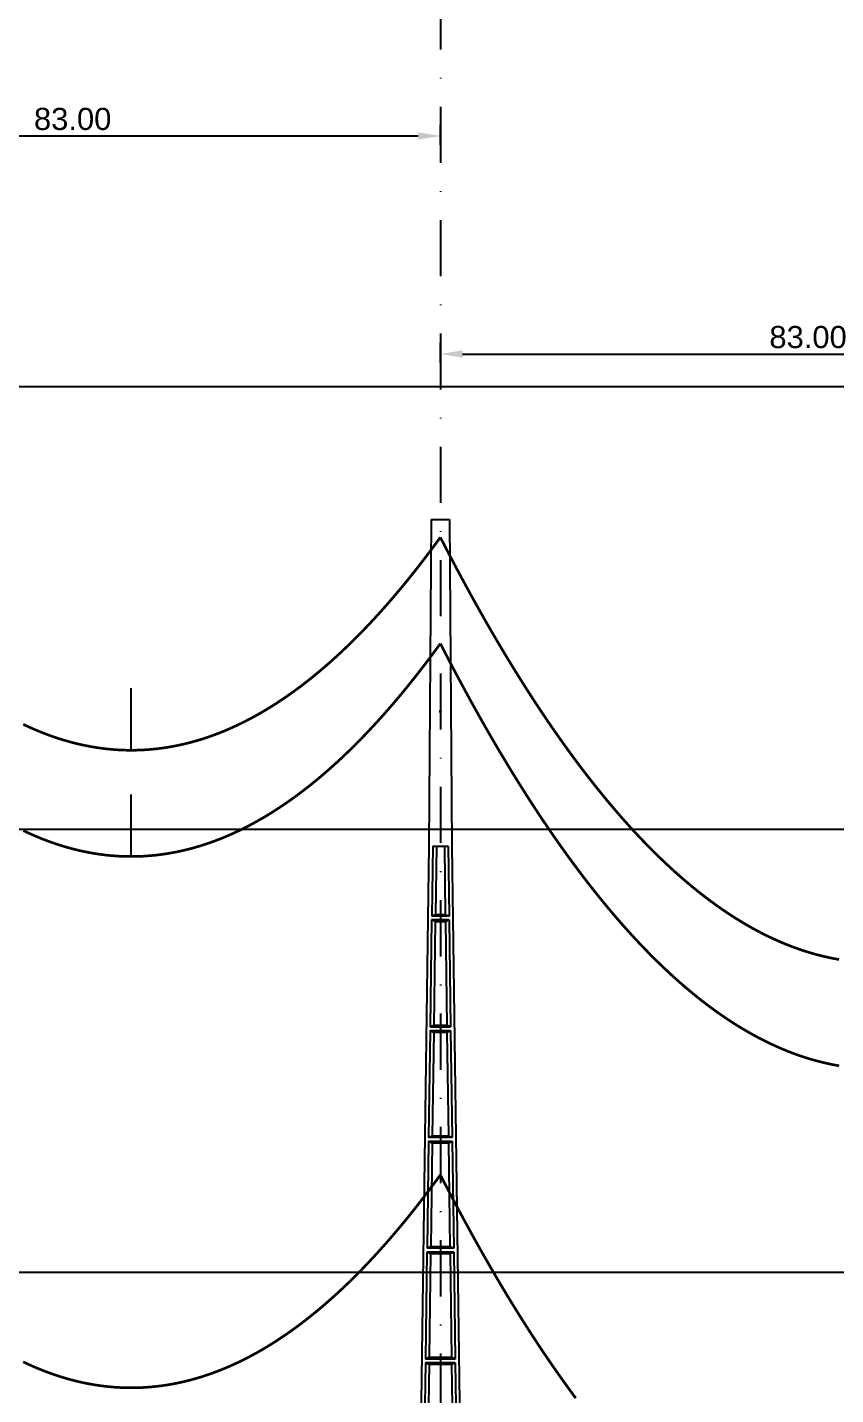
# Model space of a CAD drawing. Header units: metres. Extents: x -121 to 9872, y 3505 to 10721.
# Drawn here: x 6302.7 to 6393.9, y 9036.2 to 9190.6 of the extents above; entities that cross this region are included whole.
import ezdxf

# ---------------------------------------------------------------- set-up
doc = ezdxf.new("R2010")
doc.units = ezdxf.units.M
doc.header["$PDMODE"] = 2
doc.linetypes.add('DASHDOT', pattern=[25.4, 12.7, -6.35, 0, -6.35])
for name, color, linetype in [('CON-EOL- CA MAGNOLIA', 210, 'Continuous'), ('CON-EOL- PROJEÇÃO', 22, 'Continuous'), ('cotas', 7, 'Continuous'), ('Grade', 9, 'Continuous'), ('Ind.Rot', 8, 'DASHDOT'), ('POSTE DT', 7, 'Continuous')]:
    doc.layers.add(name, color=color, linetype=linetype)
doc.styles.get("Standard").update_dxf_attribs({"font": 'arial.ttf'})
doc.dimstyles.new('ISO-25', dxfattribs={"dimtxt": 2.5, "dimasz": 2.5, "dimexe": 1.25, "dimexo": 0.625, "dimtad": 1, "dimzin": 1, "dimtxsty": 'Standard', "dimcen": 2.5, "dimaunit": 1, "dimadec": 3, "dimazin": 3, "dimtfac": 1, "dimtmove": 0, "dimatfit": 3, "dimfxlon": 1, "dimarcsym": 0})

# ---------------------------------------------------------------- blocks, each defined once
blk = doc.blocks.new('*U1')
at = {"layer": 'POSTE DT', "extrusion": (0, 1, 0)}
for p, q in [((-3.31, 378.23), (-4.05, 262)), ((-3.31, 378.23), (3.31, 378.23)), ((3.31, 378.23), (4.06, 262)), ((-4.05, 262), (-7.72, 0)), ((-4.05, 262), (-4.05, 262)), ((-2.73, 262), (-3.08, 237.05)), ((-2.73, 262), (2.75, 262)), ((-1.42, 262), (-1.77, 237.57)), ((1.43, 262), (1.77, 237.57)), ((2.75, 262), (3.1, 237.05)), ((4.06, 262), (7.72, 0)), ((-3.1, 235.74), (-3.63, 197.65)), ((3.11, 235.73), (-3.1, 235.74)), ((3.1, 237.05), (-3.08, 237.05)), ((-1.8, 235.21), (-2.32, 198.19)), ((1.8, 235.21), (2.32, 198.19)), ((3.11, 235.73), (3.65, 197.65)), ((-3.65, 196.34), (-4.19, 158.25)), ((-2.35, 195.8), (-2.87, 158.8)), ((2.35, 195.8), (2.87, 158.8)), ((3.66, 196.34), (4.2, 158.25)), ((-4.21, 156.94), (-4.74, 118.85)), ((-2.9, 156.39), (-3.42, 119.41)), ((2.91, 156.39), (3.42, 119.41)), ((4.21, 156.94), (4.75, 118.85)), ((-4.76, 117.54), (-5.29, 79.45)), ((4.77, 117.54), (-4.76, 117.54)), ((4.75, 118.85), (-4.74, 118.85)), ((-3.46, 116.98), (-3.97, 80.02)), ((3.46, 116.98), (3.98, 80.02)), ((4.77, 117.54), (5.3, 79.45)), ((-5.31, 78.14), (-5.85, 40.06)), ((5.32, 78.14), (-5.31, 78.14)), ((5.3, 79.45), (-5.29, 79.45)), ((5.32, 78.14), (5.85, 40.06)), ((-4.01, 77.57), (-4.53, 40.63)), ((4.01, 77.57), (4.53, 40.63)), ((5.85, 40.06), (-5.85, 40.06)), ((-5.86, 38.74), (-6.41, 0)), ((5.87, 38.74), (-5.86, 38.74)), ((-4.56, 38.17), (-5.1, 0)), ((4.56, 38.17), (5.1, 0)), ((5.87, 38.74), (6.41, 0)), ((-6.41, 0), (-7.72, 0)), ((-5.1, 0), (-6.41, 0)), ((5.1, 0), (-5.1, 0)), ((6.41, 0), (5.1, 0)), ((7.72, 0), (6.41, 0))]:
    blk.add_line(p, q, dxfattribs=at)
at = {"layer": 'POSTE DT', "ltscale": 3}
for points in [[(-3.65, 196.34), (3.66, 196.34)], [(-3.63, 197.65), (3.65, 197.65)], [(-4.21, 156.94), (4.21, 156.94)], [(4.2, 158.25), (-4.19, 158.25)]]:
    blk.add_lwpolyline(points, dxfattribs=at)
at = {"layer": 'POSTE DT'}
for points, knots in [([(0.25, 309.94), (0.25, 309.93), (0.25, 309.93), (0.25, 309.92), (0.25, 309.91), (0.25, 309.9), (0.25, 309.89), (0.24, 309.85), (0.22, 309.82), (0.19, 309.77), (0.16, 309.74), (0.11, 309.71), (0.08, 309.7), (0.01, 309.68), (-0.02, 309.68), (-0.08, 309.7), (-0.11, 309.71), (-0.16, 309.74), (-0.18, 309.76), (-0.21, 309.8), (-0.22, 309.82), (-0.24, 309.85), (-0.24, 309.87), (-0.25, 309.89), (-0.25, 309.9), (-0.25, 309.92), (-0.25, 309.92), (-0.25, 309.93), (-0.25, 309.94), (-0.25, 309.95), (-0.25, 309.95), (-0.25, 309.96), (-0.25, 309.97), (-0.24, 310), (-0.23, 310.02), (-0.21, 310.07), (-0.2, 310.09), (-0.15, 310.14), (-0.13, 310.15), (-0.07, 310.18), (-0.03, 310.19), (0.03, 310.19), (0.06, 310.18), (0.12, 310.16), (0.14, 310.14), (0.18, 310.11), (0.2, 310.09), (0.21, 310.06), (0.22, 310.05), (0.23, 310.04), (0.24, 310.01), (0.24, 309.99), (0.25, 309.97), (0.25, 309.96), (0.25, 309.95), (0.25, 309.94), (0.25, 309.94), (0.25, 309.94), (0.25, 309.94)], [-54.728303, -54.728303, -54.728303, -54.728303, -54.309038, -54.309038, -53.647169, -53.647169, -52.532885, -52.532885, -48.86224, -48.86224, -45.282765, -45.282765, -41.52867, -41.52867, -37.867486, -37.867486, -34.454589, -34.454589, -31.301423, -31.301423, -28.48103, -28.48103, -26.961755, -26.961755, -25.7544, -25.7544, -25.136228, -25.136228, -24.64409, -24.64409, -24.094201, -24.094201, -23.191199, -23.191199, -20.494482, -20.494482, -17.342863, -17.342863, -13.645538, -13.645538, -9.835989, -9.835989, -6.296781, -6.296781, -3.005029, -3.005029, 0, 0, 0, 1.527594, 1.527594, 3.697216, 3.697216, 4.489727, 4.489727, 5.01438, 5.01438, 5.095313, 5.095313, 5.095313, 5.095313]), ([(-3.1, 235.74), (-2.88, 235.65), (-2.67, 235.56), (-2.23, 235.39), (-2.02, 235.3), (-1.8, 235.21)], [0.055576, 0.055576, 0.055576, 0.055576, 56.767409, 56.767409, 113.50757, 113.50757, 113.50757, 113.50757]), ([(-1.77, 237.57), (-1.99, 237.49), (-2.21, 237.4), (-2.64, 237.22), (-2.86, 237.14), (-3.08, 237.05)], [0, 0, 0, 0, 56.660495, 56.660495, 113.412826, 113.412826, 113.412826, 113.412826]), ([(-1.8, 235.21), (-1.2, 235.21), (-0.6, 235.21), (0.6, 235.21), (1.2, 235.21), (1.8, 235.21)], [0, 0, 0, 0, 68.567797, 68.567797, 137.136247, 137.136247, 137.136247, 137.136247]), ([(1.77, 237.57), (1.18, 237.57), (0.59, 237.57), (-0.59, 237.57), (-1.18, 237.57), (-1.77, 237.57)], [0, 0, 0, 0, 67.306894, 67.306894, 134.614447, 134.614447, 134.614447, 134.614447]), ([(3.1, 237.05), (2.87, 237.14), (2.65, 237.23), (2.21, 237.4), (1.99, 237.49), (1.77, 237.57)], [0, 0, 0, 0, 56.738948, 56.738948, 113.38731, 113.38731, 113.38731, 113.38731]), ([(1.8, 235.21), (2.02, 235.3), (2.24, 235.38), (2.68, 235.56), (2.89, 235.65), (3.11, 235.73)], [0, 0, 0, 0, 56.845349, 56.845349, 113.599799, 113.599799, 113.599799, 113.599799]), ([(-3.65, 196.34), (-3.43, 196.25), (-3.22, 196.16), (-2.78, 195.98), (-2.57, 195.89), (-2.35, 195.8)], [0.054307, 0.054307, 0.054307, 0.054307, 63.527131, 63.527131, 127.063246, 127.063246, 127.063246, 127.063246]), ([(-2.32, 198.19), (-2.54, 198.1), (-2.76, 198.01), (-3.2, 197.83), (-3.41, 197.74), (-3.63, 197.65)], [0, 0, 0, 0, 63.412073, 63.412073, 126.777421, 126.777421, 126.777421, 126.777421]), ([(-2.35, 195.8), (-1.57, 195.8), (-0.78, 195.8), (0.79, 195.8), (1.57, 195.8), (2.35, 195.8)], [0, 0, 0, 0, 89.585713, 89.585713, 179.17191, 179.17191, 179.17191, 179.17191]), ([(2.32, 198.19), (1.55, 198.19), (0.77, 198.19), (-0.77, 198.19), (-1.55, 198.19), (-2.32, 198.19)], [0, 0, 0, 0, 88.31008, 88.31008, 176.620652, 176.620652, 176.620652, 176.620652]), ([(3.65, 197.65), (3.43, 197.74), (3.2, 197.83), (2.76, 198.01), (2.54, 198.1), (2.32, 198.19)], [0, 0, 0, 0, 63.488119, 63.488119, 126.880939, 126.880939, 126.880939, 126.880939]), ([(2.35, 195.8), (2.57, 195.89), (2.79, 195.98), (3.23, 196.16), (3.45, 196.25), (3.66, 196.34)], [0, 0, 0, 0, 63.60246, 63.60246, 127.109696, 127.109696, 127.109696, 127.109696]), ([(-4.21, 156.94), (-3.99, 156.85), (-3.77, 156.75), (-3.34, 156.57), (-3.12, 156.48), (-2.9, 156.39)], [0.053423, 0.053423, 0.053423, 0.053423, 70.429742, 70.429742, 140.90167, 140.90167, 140.90167, 140.90167]), ([(-2.87, 158.8), (-3.09, 158.71), (-3.31, 158.62), (-3.75, 158.43), (-3.97, 158.34), (-4.19, 158.25)], [0, 0, 0, 0, 70.301707, 70.301707, 140.590947, 140.590947, 140.590947, 140.590947]), ([(-2.9, 156.39), (-1.94, 156.39), (-0.97, 156.39), (0.97, 156.39), (1.94, 156.39), (2.91, 156.39)], [0, 0, 0, 0, 110.60219, 110.60219, 221.20473, 221.20473, 221.20473, 221.20473]), ([(2.87, 158.8), (1.92, 158.8), (0.96, 158.8), (-0.96, 158.8), (-1.91, 158.8), (-2.87, 158.8)], [0, 0, 0, 0, 109.314454, 109.314454, 218.629264, 218.629264, 218.629264, 218.629264]), ([(4.2, 158.25), (3.98, 158.34), (3.76, 158.44), (3.31, 158.62), (3.09, 158.71), (2.87, 158.8)], [0, 0, 0, 0, 70.379198, 70.379198, 140.659718, 140.659718, 140.659718, 140.659718]), ([(2.91, 156.39), (3.12, 156.48), (3.34, 156.57), (3.78, 156.75), (4, 156.85), (4.21, 156.94)], [0, 0, 0, 0, 70.506649, 70.506649, 140.914701, 140.914701, 140.914701, 140.914701]), ([(-4.76, 117.54), (-4.54, 117.45), (-4.32, 117.35), (-3.89, 117.17), (-3.67, 117.07), (-3.46, 116.98)], [0.052784, 0.052784, 0.052784, 0.052784, 77.438432, 77.438432, 154.950301, 154.950301, 154.950301, 154.950301]), ([(-3.42, 119.41), (-3.64, 119.32), (-3.86, 119.23), (-4.3, 119.04), (-4.52, 118.95), (-4.74, 118.85)], [0, 0, 0, 0, 77.299547, 77.299547, 154.618634, 154.618634, 154.618634, 154.618634]), ([(-3.46, 116.98), (-2.3, 116.98), (-1.15, 116.98), (1.15, 116.98), (2.31, 116.98), (3.46, 116.98)], [0, 0, 0, 0, 131.617604, 131.617604, 263.235447, 263.235447, 263.235447, 263.235447]), ([(3.42, 119.41), (2.28, 119.41), (1.14, 119.41), (-1.14, 119.41), (-2.28, 119.41), (-3.42, 119.41)], [0, 0, 0, 0, 130.319901, 130.319901, 260.640046, 260.640046, 260.640046, 260.640046]), ([(4.75, 118.85), (4.53, 118.95), (4.31, 119.04), (3.87, 119.23), (3.64, 119.32), (3.42, 119.41)], [0, 0, 0, 0, 77.381597, 77.381597, 154.66183, 154.66183, 154.66183, 154.66183]), ([(3.46, 116.98), (3.68, 117.07), (3.89, 117.17), (4.33, 117.35), (4.55, 117.45), (4.77, 117.54)], [0, 0, 0, 0, 77.520013, 77.520013, 154.938747, 154.938747, 154.938747, 154.938747]), ([(-5.31, 78.14), (-5.09, 78.05), (-4.88, 77.95), (-4.44, 77.76), (-4.23, 77.67), (-4.01, 77.57)], [0.052308, 0.052308, 0.052308, 0.052308, 84.527725, 84.527725, 169.158824, 169.158824, 169.158824, 169.158824]), ([(-3.97, 80.02), (-4.19, 79.93), (-4.41, 79.83), (-4.85, 79.64), (-5.07, 79.55), (-5.29, 79.45)], [0, 0, 0, 0, 84.379671, 84.379671, 168.809376, 168.809376, 168.809376, 168.809376]), ([(3.98, 80.02), (2.65, 80.02), (1.33, 80.02), (-1.32, 80.02), (-2.65, 80.02), (-3.97, 80.02)], [0, 0, 0, 0, 151.326157, 151.326157, 302.652465, 302.652465, 302.652465, 302.652465]), ([(5.3, 79.45), (5.08, 79.55), (4.86, 79.64), (4.42, 79.83), (4.2, 79.93), (3.98, 80.02)], [0, 0, 0, 0, 84.46863, 84.46863, 168.833721, 168.833721, 168.833721, 168.833721]), ([(4.01, 77.57), (4.23, 77.67), (4.45, 77.76), (4.88, 77.95), (5.1, 78.05), (5.32, 78.14)], [0, 0, 0, 0, 84.616316, 84.616316, 169.129178, 169.129178, 169.129178, 169.129178]), ([(-4.01, 77.57), (-2.67, 77.57), (-1.34, 77.57), (1.34, 77.57), (2.67, 77.57), (4.01, 77.57)], [0, 0, 0, 0, 152.632212, 152.632212, 305.264569, 305.264569, 305.264569, 305.264569]), ([(-4.53, 40.63), (-4.75, 40.53), (-4.97, 40.44), (-5.41, 40.25), (-5.63, 40.15), (-5.85, 40.06)], [0, 0, 0, 0, 91.523648, 91.523648, 183.126775, 183.126775, 183.126775, 183.126775]), ([(4.53, 40.63), (3.02, 40.63), (1.51, 40.63), (-1.51, 40.63), (-3.02, 40.63), (-4.53, 40.63)], [0, 0, 0, 0, 172.33304, 172.33304, 344.666151, 344.666151, 344.666151, 344.666151]), ([(5.85, 40.06), (5.63, 40.15), (5.41, 40.25), (4.97, 40.44), (4.75, 40.53), (4.53, 40.63)], [0, 0, 0, 0, 91.621326, 91.621326, 183.137324, 183.137324, 183.137324, 183.137324]), ([(-5.86, 38.74), (-5.65, 38.65), (-5.43, 38.55), (-5, 38.36), (-4.78, 38.26), (-4.56, 38.17)], [0.026524, 0.026524, 0.026524, 0.026524, 91.679563, 91.679563, 183.466041, 183.466041, 183.466041, 183.466041]), ([(-4.56, 38.17), (-3.04, 38.17), (-1.52, 38.17), (1.52, 38.17), (3.04, 38.17), (4.56, 38.17)], [0, 0, 0, 0, 173.646192, 173.646192, 347.292451, 347.292451, 347.292451, 347.292451]), ([(4.56, 38.17), (4.78, 38.26), (5, 38.36), (5.43, 38.55), (5.65, 38.65), (5.87, 38.74)], [0, 0, 0, 0, 91.776928, 91.776928, 183.448614, 183.448614, 183.448614, 183.448614])]:
    blk.add_open_spline(points, degree=3, knots=knots, dxfattribs=at)
blk = doc.blocks.new('*D120')
at = {"layer": 'cotas', "color": 0, "lineweight": -2, "transparency": 16777216}
for p, q in [((6266.31, 9177.29), (6266.31, 9179.54)), ((6349.31, 9177.29), (6349.31, 9179.54)), ((6268.81, 9178.29), (6346.81, 9178.29))]:
    blk.add_line(p, q, dxfattribs=at)
at = {"layer": 'cotas', "color": 0, "transparency": 16777216}
for points in [[(6268.81, 9178.71), (6268.81, 9177.88), (6266.31, 9178.29)], [(6346.81, 9178.71), (6346.81, 9177.88), (6349.31, 9178.29)]]:
    blk.add_solid(points, dxfattribs=at)
at = {"layer": 'Defpoints', "color": 0, "transparency": 16777216}
for p in [(6349.31, 9178.29), (6266.31, 9156.69), (6349.31, 9134.97)]:
    blk.add_point(p, dxfattribs=at)
at = {"layer": 'cotas', "color": 0, "transparency": 16777216, "insert": (6307.81, 9180.2), "char_height": 2.5, "attachment_point": 5}
blk.add_mtext('83.00', dxfattribs=at)
blk = doc.blocks.new('*D121')
at = {"layer": 'cotas', "color": 0, "lineweight": -2, "transparency": 16777216}
for p, q in [((6349.31, 9152.67), (6349.31, 9154.92)), ((6432.31, 9152.67), (6432.31, 9154.92)), ((6351.81, 9153.67), (6429.81, 9153.67))]:
    blk.add_line(p, q, dxfattribs=at)
at = {"layer": 'cotas', "color": 0, "transparency": 16777216}
for points in [[(6351.81, 9154.09), (6351.81, 9153.25), (6349.31, 9153.67)], [(6429.81, 9154.09), (6429.81, 9153.25), (6432.31, 9153.67)]]:
    blk.add_solid(points, dxfattribs=at)
at = {"layer": 'Defpoints', "color": 0, "transparency": 16777216}
for p in [(6432.31, 9153.67), (6349.31, 9134.97), (6432.31, 9109.38)]:
    blk.add_point(p, dxfattribs=at)
at = {"layer": 'cotas', "color": 0, "transparency": 16777216, "insert": (6390.81, 9155.57), "char_height": 2.5, "attachment_point": 5}
blk.add_mtext('83.00', dxfattribs=at)

msp = doc.modelspace()

# ---------------------------------------------------------------- linework, layer by layer
at = {"layer": 'CON-EOL- CA MAGNOLIA'}
for p, q in [((6314.415, 9108.925), (6314.415, 9115.925)), ((6314.415, 9096.925), (6314.415, 9103.925)), ((6314.415, 9096.925), (6314.415, 9103.925))]:
    msp.add_line(p, q, dxfattribs=at)
at = {"layer": 'CON-EOL- CA MAGNOLIA', "const_width": 0.3}
for points in [[(6302.234, 9111.851), (6302.647, 9111.656), (6303.06, 9111.468), (6303.473, 9111.286), (6303.886, 9111.112), (6304.299, 9110.943), (6304.712, 9110.782), (6305.125, 9110.627), (6305.538, 9110.479), (6305.951, 9110.338), (6306.364, 9110.204), (6306.777, 9110.076), (6307.19, 9109.955), (6307.603, 9109.841), (6308.015, 9109.733), (6308.428, 9109.632), (6308.841, 9109.538), (6309.254, 9109.451), (6309.667, 9109.37), (6310.08, 9109.296), (6310.493, 9109.229), (6310.906, 9109.168), (6311.319, 9109.114), (6311.732, 9109.067), (6312.145, 9109.027), (6312.558, 9108.993), (6312.971, 9108.967), (6313.384, 9108.946), (6313.797, 9108.933), (6314.209, 9108.926), (6314.622, 9108.926), (6315.035, 9108.933), (6315.448, 9108.947), (6315.861, 9108.967), (6316.274, 9108.994), (6316.687, 9109.027), (6317.1, 9109.068), (6317.513, 9109.115), (6317.926, 9109.168), (6318.339, 9109.229), (6318.752, 9109.296), (6319.165, 9109.37), (6319.578, 9109.451), (6319.991, 9109.538), (6320.404, 9109.633), (6320.816, 9109.733), (6321.229, 9109.841), (6321.642, 9109.955), (6322.055, 9110.076), (6322.468, 9110.204), (6322.881, 9110.339), (6323.294, 9110.48), (6323.707, 9110.628), (6324.12, 9110.783), (6324.533, 9110.944), (6324.946, 9111.112), (6325.359, 9111.287), (6325.772, 9111.469), (6326.185, 9111.657), (6326.598, 9111.852), (6327.01, 9112.054), (6327.423, 9112.263), (6327.836, 9112.478), (6328.249, 9112.7), (6328.662, 9112.929), (6329.075, 9113.164), (6329.488, 9113.406), (6329.901, 9113.655), (6330.314, 9113.911), (6330.727, 9114.173), (6331.14, 9114.443), (6331.553, 9114.719), (6331.966, 9115.001), (6332.379, 9115.29), (6332.792, 9115.587), (6333.205, 9115.889), (6333.617, 9116.199), (6334.03, 9116.515), (6334.443, 9116.838), (6334.856, 9117.168), (6335.269, 9117.505), (6335.682, 9117.848), (6336.095, 9118.198), (6336.508, 9118.555), (6336.921, 9118.919), (6337.334, 9119.289), (6337.747, 9119.666), (6338.16, 9120.05), (6338.573, 9120.441), (6338.986, 9120.838), (6339.399, 9121.242), (6339.811, 9121.653), (6340.224, 9122.07), (6340.637, 9122.495), (6341.05, 9122.926), (6341.463, 9123.364), (6341.876, 9123.808), (6342.289, 9124.26), (6342.702, 9124.718), (6343.115, 9125.183), (6343.528, 9125.655), (6343.941, 9126.133), (6344.354, 9126.619), (6344.767, 9127.111), (6345.18, 9127.609), (6345.593, 9128.115), (6346.006, 9128.627), (6346.418, 9129.146), (6346.831, 9129.672), (6347.244, 9130.205), (6347.657, 9130.744), (6348.07, 9131.291), (6348.483, 9131.844), (6348.896, 9132.403), (6349.309, 9132.97)], [(6349.309, 9132.97), (6349.722, 9132.166), (6350.135, 9131.369), (6350.548, 9130.578), (6350.961, 9129.795), (6351.374, 9129.018), (6351.787, 9128.248), (6352.2, 9127.485), (6352.612, 9126.729), (6353.025, 9125.979), (6353.438, 9125.237), (6353.851, 9124.501), (6354.264, 9123.772), (6354.677, 9123.05), (6355.09, 9122.335), (6355.503, 9121.627), (6355.916, 9120.925), (6356.329, 9120.23), (6356.742, 9119.542), (6357.155, 9118.861), (6357.568, 9118.187), (6357.981, 9117.519), (6358.394, 9116.858), (6358.807, 9116.204), (6359.219, 9115.558), (6359.632, 9114.917), (6360.045, 9114.284), (6360.458, 9113.657), (6360.871, 9113.037), (6361.284, 9112.424), (6361.697, 9111.818), (6362.11, 9111.218), (6362.523, 9110.626), (6362.936, 9110.04), (6363.349, 9109.461), (6363.762, 9108.888), (6364.175, 9108.323), (6364.588, 9107.764), (6365.001, 9107.212), (6365.413, 9106.667), (6365.826, 9106.128), (6366.239, 9105.597), (6366.652, 9105.072), (6367.065, 9104.554), (6367.478, 9104.043), (6367.891, 9103.538), (6368.304, 9103.04), (6368.717, 9102.549), (6369.13, 9102.065), (6369.543, 9101.588), (6369.956, 9101.117), (6370.369, 9100.653), (6370.782, 9100.196), (6371.195, 9099.746), (6371.608, 9099.302), (6372.02, 9098.865), (6372.433, 9098.435), (6372.846, 9098.012), (6373.259, 9097.595), (6373.672, 9097.185), (6374.085, 9096.782), (6374.498, 9096.386), (6374.911, 9095.997), (6375.324, 9095.614), (6375.737, 9095.238), (6376.15, 9094.869), (6376.563, 9094.506), (6376.976, 9094.15), (6377.389, 9093.801), (6377.802, 9093.459), (6378.214, 9093.123), (6378.627, 9092.795), (6379.04, 9092.472), (6379.453, 9092.157), (6379.866, 9091.849), (6380.279, 9091.547), (6380.692, 9091.252), (6381.105, 9090.963), (6381.518, 9090.682), (6381.931, 9090.407), (6382.344, 9090.139), (6382.757, 9089.878), (6383.17, 9089.623), (6383.583, 9089.375), (6383.996, 9089.134), (6384.409, 9088.899), (6384.821, 9088.672), (6385.234, 9088.451), (6385.647, 9088.236), (6386.06, 9088.029), (6386.473, 9087.828), (6386.886, 9087.634), (6387.299, 9087.447), (6387.712, 9087.266), (6388.125, 9087.092), (6388.538, 9086.925), (6388.951, 9086.765), (6389.364, 9086.611), (6389.777, 9086.464), (6390.19, 9086.324), (6390.603, 9086.191), (6391.015, 9086.064), (6391.428, 9085.944), (6391.841, 9085.831), (6392.254, 9085.724), (6392.667, 9085.624), (6393.08, 9085.531), (6393.493, 9085.445), (6393.906, 9085.365), (6394.319, 9085.292)], [(6302.234, 9099.851), (6302.647, 9099.656), (6303.06, 9099.468), (6303.473, 9099.286), (6303.886, 9099.111), (6304.299, 9098.943), (6304.712, 9098.782), (6305.125, 9098.627), (6305.538, 9098.479), (6305.951, 9098.338), (6306.364, 9098.204), (6306.777, 9098.076), (6307.19, 9097.955), (6307.603, 9097.841), (6308.015, 9097.733), (6308.428, 9097.632), (6308.841, 9097.538), (6309.254, 9097.451), (6309.667, 9097.37), (6310.08, 9097.296), (6310.493, 9097.229), (6310.906, 9097.168), (6311.319, 9097.114), (6311.732, 9097.067), (6312.145, 9097.027), (6312.558, 9096.993), (6312.971, 9096.967), (6313.384, 9096.946), (6313.797, 9096.933), (6314.209, 9096.926), (6314.622, 9096.926), (6315.035, 9096.933), (6315.448, 9096.946), (6315.861, 9096.967), (6316.274, 9096.994), (6316.687, 9097.027), (6317.1, 9097.068), (6317.513, 9097.115), (6317.926, 9097.168), (6318.339, 9097.229), (6318.752, 9097.296), (6319.165, 9097.37), (6319.578, 9097.451), (6319.991, 9097.538), (6320.404, 9097.633), (6320.816, 9097.733), (6321.229, 9097.841), (6321.642, 9097.955), (6322.055, 9098.076), (6322.468, 9098.204), (6322.881, 9098.339), (6323.294, 9098.48), (6323.707, 9098.628), (6324.12, 9098.783), (6324.533, 9098.944), (6324.946, 9099.112), (6325.359, 9099.287), (6325.772, 9099.469), (6326.185, 9099.657), (6326.598, 9099.852), (6327.01, 9100.054), (6327.423, 9100.263), (6327.836, 9100.478), (6328.249, 9100.7), (6328.662, 9100.929), (6329.075, 9101.164), (6329.488, 9101.406), (6329.901, 9101.655), (6330.314, 9101.911), (6330.727, 9102.173), (6331.14, 9102.443), (6331.553, 9102.718), (6331.966, 9103.001), (6332.379, 9103.29), (6332.792, 9103.587), (6333.205, 9103.889), (6333.617, 9104.199), (6334.03, 9104.515), (6334.443, 9104.839), (6334.856, 9105.168), (6335.269, 9105.505), (6335.682, 9105.848), (6336.095, 9106.198), (6336.508, 9106.555), (6336.921, 9106.919), (6337.334, 9107.289), (6337.747, 9107.666), (6338.16, 9108.05), (6338.573, 9108.441), (6338.986, 9108.838), (6339.399, 9109.242), (6339.811, 9109.653), (6340.224, 9110.07), (6340.637, 9110.495), (6341.05, 9110.926), (6341.463, 9111.364), (6341.876, 9111.809), (6342.289, 9112.26), (6342.702, 9112.718), (6343.115, 9113.183), (6343.528, 9113.655), (6343.941, 9114.133), (6344.354, 9114.618), (6344.767, 9115.111), (6345.18, 9115.609), (6345.593, 9116.115), (6346.006, 9116.627), (6346.418, 9117.146), (6346.831, 9117.672), (6347.244, 9118.205), (6347.657, 9118.744), (6348.07, 9119.291), (6348.483, 9119.844), (6348.896, 9120.403), (6349.309, 9120.97)], [(6302.234, 9099.851), (6302.647, 9099.656), (6303.06, 9099.468), (6303.473, 9099.286), (6303.886, 9099.112), (6304.299, 9098.943), (6304.712, 9098.782), (6305.125, 9098.627), (6305.538, 9098.479), (6305.951, 9098.338), (6306.364, 9098.204), (6306.777, 9098.076), (6307.19, 9097.955), (6307.603, 9097.841), (6308.015, 9097.733), (6308.428, 9097.632), (6308.841, 9097.538), (6309.254, 9097.451), (6309.667, 9097.37), (6310.08, 9097.296), (6310.493, 9097.229), (6310.906, 9097.168), (6311.319, 9097.114), (6311.732, 9097.067), (6312.145, 9097.027), (6312.558, 9096.993), (6312.971, 9096.967), (6313.384, 9096.946), (6313.797, 9096.933), (6314.209, 9096.926), (6314.622, 9096.926), (6315.035, 9096.933), (6315.448, 9096.946), (6315.861, 9096.967), (6316.274, 9096.994), (6316.687, 9097.027), (6317.1, 9097.068), (6317.513, 9097.115), (6317.926, 9097.168), (6318.339, 9097.229), (6318.752, 9097.296), (6319.165, 9097.37), (6319.578, 9097.451), (6319.991, 9097.538), (6320.404, 9097.633), (6320.816, 9097.733), (6321.229, 9097.841), (6321.642, 9097.955), (6322.055, 9098.076), (6322.468, 9098.204), (6322.881, 9098.339), (6323.294, 9098.48), (6323.707, 9098.628), (6324.12, 9098.783), (6324.533, 9098.944), (6324.946, 9099.112), (6325.359, 9099.287), (6325.772, 9099.469), (6326.185, 9099.657), (6326.598, 9099.852), (6327.01, 9100.054), (6327.423, 9100.263), (6327.836, 9100.478), (6328.249, 9100.7), (6328.662, 9100.929), (6329.075, 9101.164), (6329.488, 9101.406), (6329.901, 9101.655), (6330.314, 9101.911), (6330.727, 9102.173), (6331.14, 9102.443), (6331.553, 9102.719), (6331.966, 9103.001), (6332.379, 9103.29), (6332.792, 9103.587), (6333.205, 9103.889), (6333.617, 9104.199), (6334.03, 9104.515), (6334.443, 9104.838), (6334.856, 9105.168), (6335.269, 9105.505), (6335.682, 9105.848), (6336.095, 9106.198), (6336.508, 9106.555), (6336.921, 9106.919), (6337.334, 9107.289), (6337.747, 9107.666), (6338.16, 9108.05), (6338.573, 9108.441), (6338.986, 9108.838), (6339.399, 9109.242), (6339.811, 9109.653), (6340.224, 9110.07), (6340.637, 9110.495), (6341.05, 9110.926), (6341.463, 9111.364), (6341.876, 9111.808), (6342.289, 9112.26), (6342.702, 9112.718), (6343.115, 9113.183), (6343.528, 9113.655), (6343.941, 9114.133), (6344.354, 9114.618), (6344.767, 9115.111), (6345.18, 9115.609), (6345.593, 9116.115), (6346.006, 9116.627), (6346.418, 9117.146), (6346.831, 9117.672), (6347.244, 9118.205), (6347.657, 9118.744), (6348.07, 9119.291), (6348.483, 9119.844), (6348.896, 9120.403), (6349.309, 9120.97)], [(6349.309, 9120.97), (6349.722, 9120.166), (6350.135, 9119.369), (6350.548, 9118.578), (6350.961, 9117.795), (6351.374, 9117.018), (6351.787, 9116.248), (6352.2, 9115.485), (6352.612, 9114.729), (6353.025, 9113.979), (6353.438, 9113.237), (6353.851, 9112.501), (6354.264, 9111.772), (6354.677, 9111.05), (6355.09, 9110.335), (6355.503, 9109.626), (6355.916, 9108.925), (6356.329, 9108.23), (6356.742, 9107.542), (6357.155, 9106.861), (6357.568, 9106.187), (6357.981, 9105.519), (6358.394, 9104.858), (6358.807, 9104.205), (6359.219, 9103.557), (6359.632, 9102.917), (6360.045, 9102.284), (6360.458, 9101.657), (6360.871, 9101.037), (6361.284, 9100.424), (6361.697, 9099.818), (6362.11, 9099.218), (6362.523, 9098.626), (6362.936, 9098.04), (6363.349, 9097.461), (6363.762, 9096.888), (6364.175, 9096.323), (6364.588, 9095.764), (6365.001, 9095.212), (6365.413, 9094.667), (6365.826, 9094.128), (6366.239, 9093.597), (6366.652, 9093.072), (6367.065, 9092.554), (6367.478, 9092.043), (6367.891, 9091.538), (6368.304, 9091.04), (6368.717, 9090.549), (6369.13, 9090.065), (6369.543, 9089.588), (6369.956, 9089.117), (6370.369, 9088.653), (6370.782, 9088.196), (6371.195, 9087.746), (6371.608, 9087.302), (6372.02, 9086.865), (6372.433, 9086.435), (6372.846, 9086.012), (6373.259, 9085.595), (6373.672, 9085.185), (6374.085, 9084.782), (6374.498, 9084.386), (6374.911, 9083.997), (6375.324, 9083.614), (6375.737, 9083.238), (6376.15, 9082.869), (6376.563, 9082.506), (6376.976, 9082.15), (6377.389, 9081.801), (6377.802, 9081.459), (6378.214, 9081.123), (6378.627, 9080.795), (6379.04, 9080.473), (6379.453, 9080.157), (6379.866, 9079.849), (6380.279, 9079.547), (6380.692, 9079.252), (6381.105, 9078.963), (6381.518, 9078.682), (6381.931, 9078.407), (6382.344, 9078.139), (6382.757, 9077.877), (6383.17, 9077.623), (6383.583, 9077.375), (6383.996, 9077.134), (6384.409, 9076.899), (6384.821, 9076.672), (6385.234, 9076.451), (6385.647, 9076.236), (6386.06, 9076.029), (6386.473, 9075.828), (6386.886, 9075.634), (6387.299, 9075.447), (6387.712, 9075.266), (6388.125, 9075.092), (6388.538, 9074.925), (6388.951, 9074.765), (6389.364, 9074.611), (6389.777, 9074.464), (6390.19, 9074.324), (6390.603, 9074.191), (6391.015, 9074.064), (6391.428, 9073.944), (6391.841, 9073.831), (6392.254, 9073.724), (6392.667, 9073.624), (6393.08, 9073.531), (6393.493, 9073.445), (6393.906, 9073.365), (6394.319, 9073.292)], [(6349.309, 9120.97), (6349.722, 9120.166), (6350.135, 9119.369), (6350.548, 9118.578), (6350.961, 9117.795), (6351.374, 9117.018), (6351.787, 9116.248), (6352.2, 9115.485), (6352.612, 9114.729), (6353.025, 9113.979), (6353.438, 9113.237), (6353.851, 9112.501), (6354.264, 9111.772), (6354.677, 9111.05), (6355.09, 9110.335), (6355.503, 9109.627), (6355.916, 9108.925), (6356.329, 9108.23), (6356.742, 9107.542), (6357.155, 9106.861), (6357.568, 9106.187), (6357.981, 9105.519), (6358.394, 9104.858), (6358.807, 9104.204), (6359.219, 9103.558), (6359.632, 9102.917), (6360.045, 9102.284), (6360.458, 9101.657), (6360.871, 9101.037), (6361.284, 9100.424), (6361.697, 9099.818), (6362.11, 9099.218), (6362.523, 9098.626), (6362.936, 9098.04), (6363.349, 9097.461), (6363.762, 9096.888), (6364.175, 9096.323), (6364.588, 9095.764), (6365.001, 9095.212), (6365.413, 9094.667), (6365.826, 9094.128), (6366.239, 9093.597), (6366.652, 9093.072), (6367.065, 9092.554), (6367.478, 9092.043), (6367.891, 9091.538), (6368.304, 9091.04), (6368.717, 9090.549), (6369.13, 9090.065), (6369.543, 9089.588), (6369.956, 9089.117), (6370.369, 9088.653), (6370.782, 9088.196), (6371.195, 9087.746), (6371.608, 9087.302), (6372.02, 9086.865), (6372.433, 9086.435), (6372.846, 9086.012), (6373.259, 9085.595), (6373.672, 9085.185), (6374.085, 9084.782), (6374.498, 9084.386), (6374.911, 9083.997), (6375.324, 9083.614), (6375.737, 9083.238), (6376.15, 9082.869), (6376.563, 9082.506), (6376.976, 9082.15), (6377.389, 9081.801), (6377.802, 9081.459), (6378.214, 9081.123), (6378.627, 9080.795), (6379.04, 9080.472), (6379.453, 9080.157), (6379.866, 9079.849), (6380.279, 9079.547), (6380.692, 9079.252), (6381.105, 9078.963), (6381.518, 9078.682), (6381.931, 9078.407), (6382.344, 9078.139), (6382.757, 9077.878), (6383.17, 9077.623), (6383.583, 9077.375), (6383.996, 9077.134), (6384.409, 9076.899), (6384.821, 9076.672), (6385.234, 9076.451), (6385.647, 9076.236), (6386.06, 9076.029), (6386.473, 9075.828), (6386.886, 9075.634), (6387.299, 9075.447), (6387.712, 9075.266), (6388.125, 9075.092), (6388.538, 9074.925), (6388.951, 9074.765), (6389.364, 9074.611), (6389.777, 9074.464), (6390.19, 9074.324), (6390.603, 9074.191), (6391.015, 9074.064), (6391.428, 9073.944), (6391.841, 9073.831), (6392.254, 9073.724), (6392.667, 9073.624), (6393.08, 9073.531), (6393.493, 9073.445), (6393.906, 9073.365), (6394.319, 9073.292)]]:
    msp.add_lwpolyline(points, dxfattribs=at)
at = {"layer": 'CON-EOL- PROJEÇÃO', "const_width": 0.3}
for points in [[(6302.234, 9039.851), (6302.647, 9039.656), (6303.06, 9039.468), (6303.473, 9039.286), (6303.886, 9039.112), (6304.299, 9038.943), (6304.712, 9038.782), (6305.125, 9038.627), (6305.538, 9038.479), (6305.951, 9038.338), (6306.364, 9038.204), (6306.777, 9038.076), (6307.19, 9037.955), (6307.603, 9037.84), (6308.015, 9037.733), (6308.428, 9037.632), (6308.841, 9037.538), (6309.254, 9037.451), (6309.667, 9037.37), (6310.08, 9037.296), (6310.493, 9037.229), (6310.906, 9037.168), (6311.319, 9037.114), (6311.732, 9037.067), (6312.145, 9037.027), (6312.558, 9036.993), (6312.971, 9036.967), (6313.384, 9036.946), (6313.797, 9036.933), (6314.209, 9036.926), (6314.622, 9036.926), (6315.035, 9036.933), (6315.448, 9036.947), (6315.861, 9036.967), (6316.274, 9036.994), (6316.687, 9037.027), (6317.1, 9037.068), (6317.513, 9037.115), (6317.926, 9037.168), (6318.339, 9037.229), (6318.752, 9037.296), (6319.165, 9037.37), (6319.578, 9037.451), (6319.991, 9037.538), (6320.404, 9037.633), (6320.816, 9037.733), (6321.229, 9037.841), (6321.642, 9037.955), (6322.055, 9038.076), (6322.468, 9038.204), (6322.881, 9038.339), (6323.294, 9038.48), (6323.707, 9038.628), (6324.12, 9038.783), (6324.533, 9038.944), (6324.946, 9039.112), (6325.359, 9039.287), (6325.772, 9039.469), (6326.185, 9039.657), (6326.598, 9039.852), (6327.01, 9040.054), (6327.423, 9040.263), (6327.836, 9040.478), (6328.249, 9040.7), (6328.662, 9040.929), (6329.075, 9041.164), (6329.488, 9041.406), (6329.901, 9041.655), (6330.314, 9041.911), (6330.727, 9042.173), (6331.14, 9042.443), (6331.553, 9042.719), (6331.966, 9043.001), (6332.379, 9043.29), (6332.792, 9043.587), (6333.205, 9043.889), (6333.617, 9044.199), (6334.03, 9044.515), (6334.443, 9044.838), (6334.856, 9045.168), (6335.269, 9045.505), (6335.682, 9045.848), (6336.095, 9046.198), (6336.508, 9046.555), (6336.921, 9046.919), (6337.334, 9047.289), (6337.747, 9047.666), (6338.16, 9048.05), (6338.573, 9048.441), (6338.986, 9048.838), (6339.399, 9049.242), (6339.811, 9049.653), (6340.224, 9050.07), (6340.637, 9050.495), (6341.05, 9050.926), (6341.463, 9051.364), (6341.876, 9051.808), (6342.289, 9052.26), (6342.702, 9052.718), (6343.115, 9053.183), (6343.528, 9053.655), (6343.941, 9054.133), (6344.354, 9054.619), (6344.767, 9055.111), (6345.18, 9055.609), (6345.593, 9056.115), (6346.006, 9056.627), (6346.418, 9057.146), (6346.831, 9057.672), (6347.244, 9058.205), (6347.657, 9058.744), (6348.07, 9059.291), (6348.483, 9059.844), (6348.896, 9060.403), (6349.309, 9060.97)], [(6349.309, 9060.97), (6349.722, 9060.166), (6350.135, 9059.369), (6350.548, 9058.578), (6350.961, 9057.795), (6351.374, 9057.018), (6351.787, 9056.248), (6352.2, 9055.485), (6352.612, 9054.729), (6353.025, 9053.979), (6353.438, 9053.237), (6353.851, 9052.501), (6354.264, 9051.772), (6354.677, 9051.05), (6355.09, 9050.335), (6355.503, 9049.627), (6355.916, 9048.925), (6356.329, 9048.23), (6356.742, 9047.542), (6357.155, 9046.861), (6357.568, 9046.187), (6357.981, 9045.519), (6358.394, 9044.858), (6358.807, 9044.204), (6359.219, 9043.558), (6359.632, 9042.917), (6360.045, 9042.284), (6360.458, 9041.657), (6360.871, 9041.037), (6361.284, 9040.424), (6361.697, 9039.818), (6362.11, 9039.218), (6362.523, 9038.626), (6362.936, 9038.04), (6363.349, 9037.461), (6363.762, 9036.888), (6364.175, 9036.323), (6364.588, 9035.764)]]:
    msp.add_lwpolyline(points, dxfattribs=at)
at = {"layer": 'Grade'}
for points in [[(0, 9150), (9859.453, 9150)], [(0, 9100), (9859.453, 9100)], [(0, 9050), (9859.453, 9050)]]:
    msp.add_lwpolyline(points, dxfattribs=at)
at = {"layer": 'Ind.Rot', "linetype": 'DASHDOT', "ltscale": 0.5}
msp.add_lwpolyline([(6349.309, 10500), (6349.309, 8300)], dxfattribs=at)

# ---------------------------------------------------------------- block references
at = {"layer": 'POSTE DT', "xscale": 0.3172702451939489, "yscale": 0.3172702451939489, "zscale": 0.3172702451939489}
msp.add_blockref('*U1', (6349.309, 9014.97), dxfattribs=at)

# ---------------------------------------------------------------- dimensions: what is measured, and where the dimension line sits
at = {"layer": 'cotas'}
for base, p1, p2, picture, middle in [((6349.309, 9178.294), (6266.309, 9156.69), (6349.309, 9134.97), '*D120', (6307.809, 9180.196)), ((6432.309, 9153.67), (6349.309, 9134.97), (6432.309, 9109.38), '*D121', (6390.809, 9155.572))]:
    dim = msp.add_linear_dim(base=base, p1=p1, p2=p2, dimstyle='ISO-25', dxfattribs=at)
    dim.commit()
    dim.dimension.update_dxf_attribs({"geometry": picture, "text_midpoint": middle})

doc.saveas('drawing.dxf')
